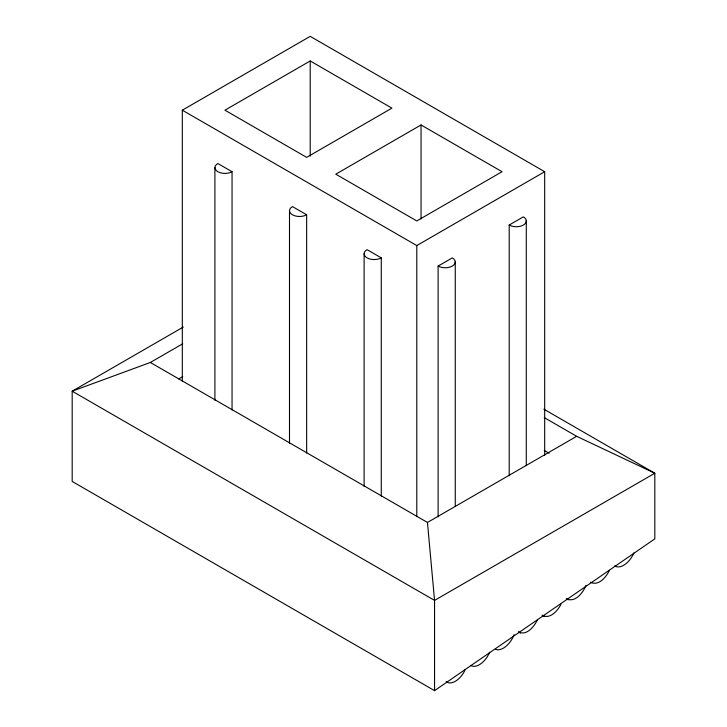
<?xml version="1.0" encoding="UTF-8"?>
<svg xmlns="http://www.w3.org/2000/svg" width="727" height="727" viewBox="0 0 727 727"><rect width="100%" height="100%" fill="white"/><g stroke="black" fill="none" stroke-linecap="round" stroke-linejoin="round"><path stroke-width="1.09" d="M585.962 585.353C583.208 592.569 575.402 602.819 566.76 598.948M609.462 570.304C606.291 577.002 598.53 586.553 590.306 582.173M537.226 620.222C534.054 626.647 526.857 635.725 518.833 632.19M560.971 604.291C557.718 610.707 549.848 619.84 542.024 615.16M183.304 327.041L72.182 391.19L72.182 481.438L434.555 690.65L654.818 538.871L654.818 473.232L543.841 409.165M182.313 381.293L182.313 110.186L310.211 36.35L544.687 171.717L544.687 455.302M310.211 60.959L224.952 110.186L306.658 157.368L391.917 108.141L310.211 60.959L310.211 156.114M421.051 124.953L335.792 174.18L416.789 220.944L502.048 171.717L421.051 124.953L421.051 218.972M544.232 417.589L576.656 436.318L654.818 473.232L434.555 600.402L72.182 391.19L150.344 362.473L182.741 343.771M178.815 378.858L182.741 376.595M182.313 110.186L416.789 245.562L544.687 171.717M438.108 266.073L452.312 257.867A10.051 5.798 0 0 1 452.312 266.073A10.051 5.798 0 0 1 438.108 266.073L438.108 516.833M509.2 225.025L523.322 216.873L524.621 217.727A10.051 5.798 0 0 1 522.886 225.315A10.051 5.798 0 0 1 509.636 225.306L509.2 225.025L509.2 475.785M150.344 362.473L427.449 522.459L576.656 436.318M232.049 171.717L217.846 163.52A10.051 5.798 0 0 0 217.846 171.717A10.051 5.798 0 0 0 232.049 171.717L232.049 410.001M306.658 214.792L292.445 206.586A10.051 5.798 0 0 0 292.445 214.792A10.051 5.798 0 0 0 306.658 214.792L306.658 453.075M381.266 257.867L367.053 249.661A10.051 5.798 0 0 0 367.053 257.867A10.051 5.798 0 0 0 381.266 257.867L381.266 496.141M544.232 450.413L549.139 453.248M566.278 598.657L568.25 599.793M518.378 631.854L520.35 632.99M542.533 615.387L543.996 616.296M427.449 522.459L434.555 600.402L434.555 690.65M526.293 220.572L526.293 465.662M455.256 261.965L455.256 505.919M416.789 245.562L416.789 516.661M364.109 253.768L364.109 486.372M289.5 210.694L289.5 443.297M214.901 167.619L214.901 400.223M514.08 634.626A17.084 9.86 -60 0 1 495.759 649.384M633.844 552.956A17.084 9.86 -60 0 1 614.751 565.897M489.634 652.228A17.084 9.86 -60 0 1 470.56 665.369M465.262 669.567A17.084 9.86 -60 0 1 446.114 681.653"/></g></svg>
